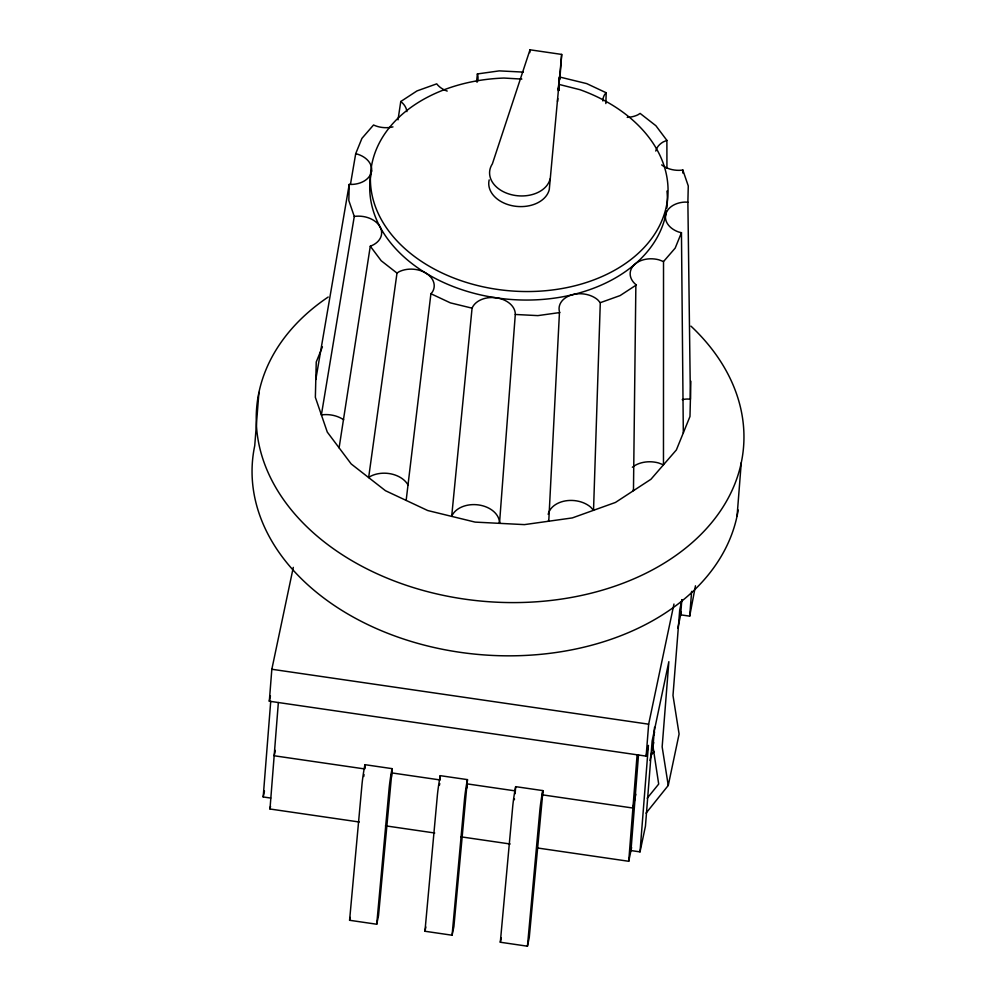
<?xml version="1.0" encoding="UTF-8"?>
<svg xmlns="http://www.w3.org/2000/svg" width="996" height="996" viewBox="0 0 996 996"><rect width="100%" height="100%" fill="white"/><g stroke="black" fill="none" stroke-linecap="round" stroke-linejoin="round"><path stroke-width="1.49" d="M682.248 399.62A24.427 17.455 4.5 0 1 687.228 399.023L690.415 399.184L687.875 202.225L684.999 202.076A22.074 15.774 4.5 0 0 665.689 214.688A22.074 15.774 4.5 0 0 678.687 232.018L681.451 232.691L675.176 248.116L663.523 261.562L663.473 464.821L658.418 462.916A24.427 17.455 4.5 0 0 632.36 467.249M663.523 261.562L658.954 259.832A22.074 15.774 4.5 0 0 633.68 265.334A22.074 15.774 4.5 0 0 635.871 284.595L633.468 490.692L632.883 490.306M392.972 126.89A22.074 15.774 4.5 0 1 373.55 124.986L361.922 138.382L355.709 153.67A22.074 15.774 4.5 0 1 371.421 171.798A22.074 15.774 4.5 0 1 349.223 184.409L348.824 200.545L354.277 216.431L321.384 414.909A24.427 17.455 4.5 0 1 343.682 419.789M687.875 202.225L688.273 185.941L682.795 169.955L681.488 170.216A22.074 15.774 4.5 0 1 661.68 164.913M690.863 381.182L689.979 416.49L676.371 449.943L650.948 479.263L615.453 502.445L572.314 517.92L524.444 524.618L475.117 522.103L427.707 510.525L385.44 490.692L351.177 463.937L327.286 432.09L315.359 397.329L316.242 362.021L322.405 346.857M548.398 520.435L548.759 521.219L559.491 311.835A22.074 15.774 4.5 0 1 571.331 295.028A22.074 15.774 4.5 0 1 597.662 299.759L600.289 302.684L593.529 510.313L590.628 507.089A24.427 17.455 4.5 0 0 565.454 500.888A24.427 17.455 4.5 0 0 548.198 514.359M605.842 103.572L606.203 92.765L586.719 83.614L559.466 76.966L558.308 89.964L558.719 84.336L579.996 89.702A149.051 106.497 4.5 0 1 626.111 263.056A149.051 106.497 4.5 0 1 385.34 226.179A149.051 106.497 4.5 0 1 503.926 78.049L521.854 79.095M364.673 768.638L364.947 764.679L392.075 768.638L391.802 772.597M391.714 773.917L378.517 915.673L376.725 924.238L349.584 920.279L361.847 786.043A15.264 0.984 -81.7 0 1 364.947 764.679L364.611 768.937L274.174 755.765L275.294 750.399M440.033 779.631L440.307 775.672L467.435 779.619L453.89 926.666L452.084 935.219L424.956 931.26L437.219 797.024A15.264 0.984 -81.7 0 1 440.307 775.672L439.971 779.93L391.739 772.896M542.347 797.211L542.808 790.6L515.679 786.653A15.264 0.984 -81.7 0 0 512.579 808.017L500.316 942.241L527.444 946.2L529.25 937.647L542.26 798.531M559.042 90.462L559.254 87.362M559.802 79.605L561.694 54.419L530.009 49.8L492.373 163.879A30.527 21.812 4.5 0 0 511.023 194.594A30.527 21.812 4.5 0 0 550.103 178.931M515.293 314.462L499.506 523.348A24.427 17.455 4.5 0 0 478.74 504.96A24.427 17.455 4.5 0 0 451.686 516.376L472.067 308.162A22.074 15.774 4.5 0 1 496.518 297.841A22.074 15.774 4.5 0 1 515.293 314.462L537.84 315.62L559.827 312.545M258.923 392.436L254.739 445.673A244.232 174.499 4.5 0 0 463.962 652.853A244.232 174.499 4.5 0 0 738.185 510.014M638.523 754.744L630.978 850.559L640.017 851.879L648.396 745.406L646.143 756.126L269.318 701.209L271.833 669.262L293.297 567.371M270.725 798.057L263.193 796.962L270.725 701.296M359.282 822.011L269.978 809.001L278.357 702.529M391.403 777.154L392.075 768.638A15.264 0.984 -81.7 0 0 388.975 790.002L376.725 924.238M466.775 788.135L467.435 779.619A15.264 0.984 -81.7 0 0 464.348 800.983L452.084 935.219M529.797 52.639L530.009 49.8M557.523 101.642L557.772 98.554M558.383 90.848L558.619 87.76M559.229 80.053L559.466 76.966M515.119 793.75L515.679 786.653M542.135 799.128L542.808 790.6A15.264 0.984 -81.7 0 0 539.708 811.964L527.444 946.2M537.877 848.044L628.725 861.279L637.104 754.806M646.143 756.126L648.657 724.192L673.968 604.037M654.546 727.304L653.015 746.614L658.692 784.064L647.201 798.207M681.849 599.617L680.642 614.831L689.693 616.151L695.469 585.797M689.693 616.151L691.635 591.375M737.077 515.965L741.261 462.729M514.359 799.738L514.446 798.817M476.561 81.647L477.395 73.941L499.27 70.878L523.298 72.098M406.156 500.415L430.907 293.733L432.389 292.015A22.074 15.774 4.5 0 0 425.902 273.103A22.074 15.774 4.5 0 0 399.072 271.734L396.993 273.091L368.645 477.57L370.935 476.076A24.427 17.455 4.5 0 1 408.123 485.164M363.752 776.494L364.026 774.552M398.014 119.844L400.766 101.517L416.988 90.922L436.721 83.851A22.074 15.774 4.5 0 0 447.204 91.084M339.101 447.839L370.288 246.199A22.074 15.774 4.5 0 0 380.111 226.976A22.074 15.774 4.5 0 0 354.277 216.431M315.807 379.476L349.223 184.409M350.505 184.123L355.709 153.67M439.448 785.172L439.759 783.591M269.318 701.209L270.439 695.855M263.193 796.962L264.463 790.911M269.978 809.001L270.539 806.312M349.584 920.279L350.194 917.428M561.694 54.419L549.269 189.576A30.527 21.812 4.5 0 1 514.061 206.06A30.527 21.812 4.5 0 1 489.185 179.878M424.956 931.26L425.852 926.99M500.316 942.241L501.225 937.971M635.809 794.298L632.908 808.042L542.471 794.858M681.899 599.791L679.683 610.262L672.985 695.445L679.098 734.027L668.254 785.458L646.043 813.172M653.936 734.911L654.584 731.886M628.725 861.279L631.613 847.534M649.952 760.521L653.737 742.53M677.815 628.289L681.289 611.805M640.017 851.879L645.445 826.17L652.143 740.987L668.851 661.693L662.153 746.875L668.254 785.458M651.322 755.018L654.198 751.482M606.203 92.765L604.796 94.346A22.074 15.774 4.5 0 0 602.891 100.969M636.394 284.943L620.11 295.575L600.289 302.684M627.219 117.354A22.074 15.774 4.5 0 0 637.876 114.839L640.117 113.407L655.903 125.733L666.884 140.386L663.212 141.942A22.074 15.774 4.5 0 0 655.766 151.056M271.833 669.262L648.657 724.192M467.112 783.877L515.343 790.911M385.452 825.821L434.729 833.005M460.899 836.814L510.164 843.998M472.067 308.162L450.391 302.871L430.907 293.733M396.993 273.091L381.207 260.753L370.288 246.199M682.795 169.955L682.833 173.055M681.451 232.691L683.318 432.887M666.884 140.386L666.934 168.249M690.963 326.14A244.232 174.499 4.5 0 1 658.804 566.363A244.232 174.499 4.5 0 1 320.911 539.247A244.232 174.499 4.5 0 1 328.207 297.02M477.395 73.941A22.074 15.774 4.5 0 1 477.184 82.108M400.766 101.517A22.074 15.774 4.5 0 1 406.891 111.627M666.399 211.214A149.051 106.497 4.5 0 1 498.212 298.115A149.051 106.497 4.5 0 1 371.595 170.739M666.971 191.045A149.051 106.497 4.5 0 1 666.834 208.139"/></g></svg>
